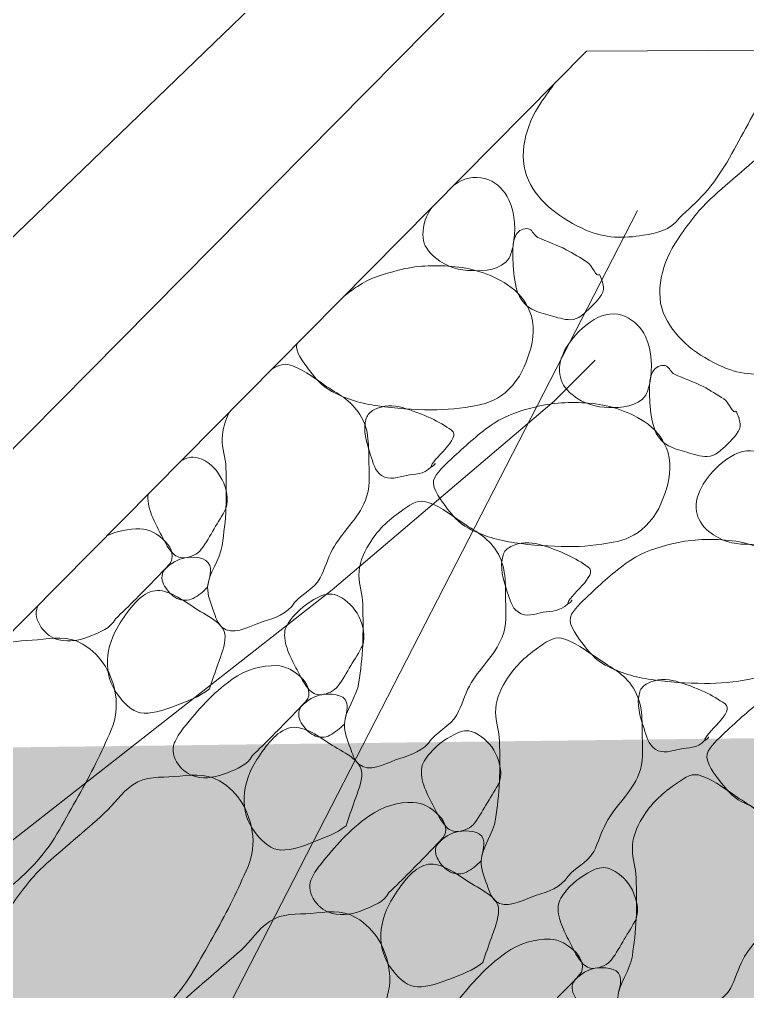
# Model space of a CAD drawing. Header units: feet. Extents: x 47819 to 50150, y 49272 to 50730.
# Drawn here: x 49366.87 to 49372.9, y 50341.3 to 50349.35 of the extents above; entities that cross this region are included whole.
import ezdxf

# ---------------------------------------------------------------- set-up
doc = ezdxf.new("R2010")
doc.units = ezdxf.units.FT
doc.header["$MEASUREMENT"] = 0
doc.linetypes.add('DGN Style 3', pattern=[19.099317, 13.64237, -5.456948])
for name, color, linetype, lineweight in [('Level 22', 1, 'Continuous', 0), ('Level 30', 1, 'Continuous', 0), ('Level 45', 1, 'Continuous', 0)]:
    doc.layers.add(name, color=color, linetype=linetype, lineweight=lineweight)
doc.layers.add('SILT FENCE', color=200, linetype='Continuous')

msp = doc.modelspace()

# ---------------------------------------------------------------- linework, layer by layer
at = {"layer": 'Level 22', "color": 35, "linetype": 'DGN Style 3', "lineweight": 0, "flags": 128}
msp.add_lwpolyline([(49391.7164, 50349.7943), (49388.2005, 50360.3621), (49387.0031, 50362.8815), (49385.6026, 50363.8527), (49383.999, 50363.2756), (49382.1923, 50361.1503), (49375.9585, 50351.679), (49374.5505, 50349.7159), (49372.9981, 50347.8858), (49371.3013, 50346.1888), (49369.4601, 50344.6248), (49353.8787, 50332.4303)], dxfattribs=at)
at = {"layer": 'Level 30', "color": 5, "linetype": 'Continuous', "lineweight": 0}
for p, q in [((49369.5001, 50350.1376), (49364.6476, 50345.4668)), ((49337.5566, 50280.8125), (49371.9934, 50347.7679))]:
    msp.add_line(p, q, dxfattribs=at)
at = {"layer": 'Level 30', "color": 1, "linetype": 'Continuous', "lineweight": 0}
for points, knots in [([(49373.1937, 50349.0967), (49373.1866, 50349.0631), (49373.1756, 50349.0305), (49373.1627, 50348.9984), (49373.0858, 50348.8079), (49372.9893, 50348.6301), (49372.8904, 50348.4504), (49372.787, 50348.2622), (49372.6916, 50348.0699), (49372.5475, 50347.9094), (49372.4822, 50347.8368), (49372.4102, 50347.7735), (49372.3389, 50347.7079)], [0, 0, 0, 0, 0.062688, 0.062688, 0.062688, 0.434531, 0.434531, 0.434531, 0.823745, 0.823745, 0.823745, 1, 1, 1, 1]), ([(49372.3389, 50347.7079), (49372.2643, 50347.6003), (49372.1469, 50347.5822), (49372.0384, 50347.5629), (49371.8837, 50347.5356), (49371.7189, 50347.5364), (49371.5646, 50347.6054), (49371.3597, 50347.697), (49371.177, 50347.8277), (49371.0873, 50348.019), (49370.9953, 50348.2153), (49371.0666, 50348.4812), (49371.1898, 50348.659), (49371.2298, 50348.7166), (49371.2697, 50348.7742), (49371.3127, 50348.8297)], [0, 0, 0, 0, 0.14511, 0.14511, 0.14511, 0.351979, 0.351979, 0.351979, 0.626671, 0.626671, 0.626671, 0.908534, 0.908534, 0.908534, 1, 1, 1, 1]), ([(49373.4724, 50346.5744), (49373.3978, 50346.4669), (49373.2804, 50346.4487), (49373.1719, 50346.4295), (49373.0172, 50346.4021), (49372.8524, 50346.4029), (49372.6981, 50346.4719), (49372.4932, 50346.5635), (49372.3149, 50346.6966), (49372.2208, 50346.8855), (49372.1242, 50347.0794), (49372.1994, 50347.3457), (49372.3233, 50347.5255), (49372.406, 50347.6454), (49372.4887, 50347.7632), (49372.5956, 50347.8613), (49372.7628, 50348.0148), (49372.9382, 50348.1563), (49373.1047, 50348.3068), (49373.1872, 50348.3814), (49373.2393, 50348.4731), (49373.3416, 50348.5437), (49373.4483, 50348.6174), (49373.5696, 50348.6021), (49373.6845, 50348.6109), (49373.8083, 50348.6203), (49373.9356, 50348.6483), (49374.0593, 50348.5755), (49374.224, 50348.4787), (49374.3054, 50348.3177), (49374.3315, 50348.1548), (49374.3467, 50348.0599), (49374.3357, 50347.9544), (49374.2962, 50347.8649), (49374.2133, 50347.6773), (49374.1265, 50347.4954), (49374.0239, 50347.3169), (49373.9166, 50347.13), (49373.8251, 50346.9364), (49373.681, 50346.7759), (49373.6157, 50346.7033), (49373.5437, 50346.64), (49373.4724, 50346.5744)], [0, 0, 0, 0, 0.050597, 0.050597, 0.050597, 0.122728, 0.122728, 0.122728, 0.218507, 0.218507, 0.218507, 0.316787, 0.316787, 0.316787, 0.38235, 0.38235, 0.38235, 0.484937, 0.484937, 0.484937, 0.535738, 0.535738, 0.535738, 0.588733, 0.588733, 0.588733, 0.645816, 0.645816, 0.645816, 0.721809, 0.721809, 0.721809, 0.766098, 0.766098, 0.766098, 0.85889, 0.85889, 0.85889, 0.956017, 0.956017, 0.956017, 1, 1, 1, 1]), ([(49370.4677, 50347.9762), (49370.4784, 50347.9837), (49370.4894, 50347.9908), (49370.5004, 50347.9978), (49370.5732, 50348.0445), (49370.6776, 50348.0568), (49370.7585, 50348.0226), (49370.8318, 50347.9916), (49370.8898, 50347.9333), (49370.9247, 50347.8564), (49370.9816, 50347.7309), (49370.9845, 50347.598), (49370.96, 50347.4746), (49370.9532, 50347.44), (49370.9428, 50347.4059), (49370.9282, 50347.372)], [0, 0, 0, 0, 0.038282, 0.038282, 0.038282, 0.291405, 0.291405, 0.291405, 0.520826, 0.520826, 0.520826, 0.895194, 0.895194, 0.895194, 1, 1, 1, 1]), ([(49370.9282, 50347.372), (49370.8587, 50347.2735), (49370.7228, 50347.2663), (49370.6206, 50347.2695), (49370.5192, 50347.2727), (49370.4177, 50347.2929), (49370.3166, 50347.3756), (49370.2553, 50347.4257), (49370.2192, 50347.4802), (49370.214, 50347.5417), (49370.2078, 50347.6153), (49370.2286, 50347.702), (49370.2706, 50347.768), (49370.2764, 50347.7771), (49370.2821, 50347.786), (49370.2881, 50347.7948)], [0, 0, 0, 0, 0.292952, 0.292952, 0.292952, 0.583912, 0.583912, 0.583912, 0.760333, 0.760333, 0.760333, 0.971071, 0.971071, 0.971071, 1, 1, 1, 1]), ([(49371.6777, 50347.2377), (49371.6916, 50347.2044), (49371.7061, 50347.1689), (49371.7096, 50347.1351), (49371.7158, 50347.0737), (49371.6593, 50347.0218), (49371.607, 50346.969), (49371.5534, 50346.9149), (49371.5018, 50346.8631), (49371.4373, 50346.8629), (49371.3815, 50346.8628), (49371.3236, 50346.882), (49371.2676, 50346.8983), (49371.2156, 50346.9134), (49371.1651, 50346.9247), (49371.1156, 50346.9513), (49371.0568, 50346.9829), (49371.0144, 50347.0371), (49370.9954, 50347.0998), (49370.9712, 50347.1795), (49370.9647, 50347.2594), (49370.96, 50347.3402), (49370.9575, 50347.3849), (49370.9574, 50347.4298), (49370.96, 50347.4746), (49370.9622, 50347.5118), (49370.9703, 50347.5464), (49370.9954, 50347.5806), (49371.0195, 50347.6134), (49371.0704, 50347.6262), (49371.0979, 50347.6124), (49371.1223, 50347.6003), (49371.1373, 50347.5588), (49371.1651, 50347.5453), (49371.2407, 50347.5084), (49371.3259, 50347.4828), (49371.402, 50347.4427), (49371.4613, 50347.4115), (49371.5187, 50347.3752), (49371.5752, 50347.3402), (49371.6159, 50347.315), (49371.6503, 50347.2064), (49371.6777, 50347.2377)], [0, 0, 0, 0, 0.046192, 0.046192, 0.046192, 0.130206, 0.130206, 0.130206, 0.216316, 0.216316, 0.216316, 0.290904, 0.290904, 0.290904, 0.360184, 0.360184, 0.360184, 0.442388, 0.442388, 0.442388, 0.546946, 0.546946, 0.546946, 0.604754, 0.604754, 0.604754, 0.652861, 0.652861, 0.652861, 0.699053, 0.699053, 0.699053, 0.739929, 0.739929, 0.739929, 0.850992, 0.850992, 0.850992, 0.93761, 0.93761, 0.93761, 1, 1, 1, 1]), ([(49369.5574, 50347.0568), (49369.5937, 50347.0856), (49369.6306, 50347.1124), (49369.6696, 50347.1387), (49369.7719, 50347.2077), (49369.8899, 50347.2414), (49370.009, 50347.273), (49370.1535, 50347.3114), (49370.3049, 50347.3166), (49370.4509, 50347.3048), (49370.6116, 50347.2919), (49370.7631, 50347.2494), (49370.9141, 50347.1528), (49371.0027, 50347.0962), (49371.0602, 50347.0241), (49371.0979, 50346.9336), (49371.1426, 50346.8263), (49371.1322, 50346.7021), (49371.0979, 50346.5942), (49371.0623, 50346.482), (49371.0211, 50346.38), (49370.9247, 50346.2866)], [0, 0, 0, 0, 0.057559, 0.057559, 0.057559, 0.208837, 0.208837, 0.208837, 0.392461, 0.392461, 0.392461, 0.594478, 0.594478, 0.594478, 0.713041, 0.713041, 0.713041, 0.8537, 0.8537, 0.8537, 1, 1, 1, 1]), ([(49372.0617, 50346.2385), (49371.9922, 50346.14), (49371.8563, 50346.1328), (49371.7541, 50346.136), (49371.6526, 50346.1392), (49371.5511, 50346.1594), (49371.4501, 50346.2421), (49371.3888, 50346.2922), (49371.358, 50346.3477), (49371.3475, 50346.4082), (49371.335, 50346.4806), (49371.359, 50346.5624), (49371.4041, 50346.6345), (49371.467, 50346.735), (49371.538, 50346.8041), (49371.6339, 50346.8643), (49371.7104, 50346.9124), (49371.8139, 50346.9279), (49371.892, 50346.8891), (49371.9628, 50346.8538), (49372.0233, 50346.7998), (49372.0582, 50346.7229), (49372.1151, 50346.5974), (49372.1179, 50346.4645), (49372.0935, 50346.3411), (49372.0867, 50346.3065), (49372.0762, 50346.2724), (49372.0617, 50346.2385)], [0, 0, 0, 0, 0.135954, 0.135954, 0.135954, 0.270983, 0.270983, 0.270983, 0.352857, 0.352857, 0.352857, 0.450656, 0.450656, 0.450656, 0.586933, 0.586933, 0.586933, 0.695652, 0.695652, 0.695652, 0.79419, 0.79419, 0.79419, 0.954985, 0.954985, 0.954985, 1, 1, 1, 1]), ([(49370.9247, 50346.2866), (49370.848, 50346.2061), (49370.7556, 50346.1713), (49370.656, 50346.1523), (49370.5311, 50346.1284), (49370.4063, 50346.1161), (49370.2812, 50346.1169), (49370.134, 50346.1179), (49369.9865, 50346.1281), (49369.8393, 50346.1487), (49369.7062, 50346.1673), (49369.5808, 50346.2019), (49369.4574, 50346.2689), (49369.3742, 50346.3142), (49369.3203, 50346.3773), (49369.263, 50346.4563), (49369.2146, 50346.523), (49369.1543, 50346.5894), (49369.1683, 50346.6638)], [0, 0, 0, 0, 0.148842, 0.148842, 0.148842, 0.335345, 0.335345, 0.335345, 0.554872, 0.554872, 0.554872, 0.753207, 0.753207, 0.753207, 0.887002, 0.887002, 0.887002, 1, 1, 1, 1]), ([(49368.9583, 50346.4518), (49368.9984, 50346.4769), (49369.0504, 50346.5012), (49369.0933, 50346.4917), (49369.1993, 50346.4682), (49369.2975, 50346.3907), (49369.3973, 50346.322), (49369.5067, 50346.2466), (49369.6137, 50346.2), (49369.6908, 50346.078), (49369.7742, 50345.946), (49369.7613, 50345.8081), (49369.765, 50345.6714), (49369.7678, 50345.5705), (49369.776, 50345.4667), (49369.7367, 50345.3674), (49369.6739, 50345.2082), (49369.5397, 50345.1025), (49369.4645, 50344.9608), (49369.4248, 50344.886), (49369.401, 50344.7987), (49369.362, 50344.7239), (49369.3113, 50344.6268), (49369.18, 50344.5797), (49369.1251, 50344.487)], [0, 0, 0, 0, 0.052669, 0.052669, 0.052669, 0.183005, 0.183005, 0.183005, 0.325842, 0.325842, 0.325842, 0.480544, 0.480544, 0.480544, 0.594844, 0.594844, 0.594844, 0.777995, 0.777995, 0.777995, 0.874609, 0.874609, 0.874609, 1, 1, 1, 1]), ([(49372.8112, 50346.1042), (49372.8251, 50346.0709), (49372.8396, 50346.0354), (49372.8431, 50346.0017), (49372.8493, 50345.9402), (49372.7928, 50345.8883), (49372.7405, 50345.8355), (49372.6869, 50345.7814), (49372.6353, 50345.7296), (49372.5708, 50345.7294), (49372.515, 50345.7293), (49372.4571, 50345.7485), (49372.4011, 50345.7648), (49372.3491, 50345.7799), (49372.2986, 50345.7912), (49372.2491, 50345.8178), (49372.1903, 50345.8494), (49372.1479, 50345.9036), (49372.1289, 50345.9663), (49372.1047, 50346.046), (49372.0982, 50346.1259), (49372.0935, 50346.2067), (49372.0909, 50346.2514), (49372.0909, 50346.2963), (49372.0935, 50346.3411), (49372.0957, 50346.3783), (49372.1038, 50346.413), (49372.1289, 50346.4471), (49372.153, 50346.4799), (49372.2039, 50346.4927), (49372.2314, 50346.4789), (49372.2558, 50346.4668), (49372.2708, 50346.4253), (49372.2986, 50346.4118), (49372.3742, 50346.3749), (49372.4594, 50346.3493), (49372.5355, 50346.3092), (49372.5948, 50346.278), (49372.6522, 50346.2417), (49372.7087, 50346.2067), (49372.7494, 50346.1815), (49372.7838, 50346.0729), (49372.8112, 50346.1042)], [0, 0, 0, 0, 0.046192, 0.046192, 0.046192, 0.130206, 0.130206, 0.130206, 0.216316, 0.216316, 0.216316, 0.290904, 0.290904, 0.290904, 0.360184, 0.360184, 0.360184, 0.442388, 0.442388, 0.442388, 0.546946, 0.546946, 0.546946, 0.604754, 0.604754, 0.604754, 0.652861, 0.652861, 0.652861, 0.699053, 0.699053, 0.699053, 0.739929, 0.739929, 0.739929, 0.850992, 0.850992, 0.850992, 0.93761, 0.93761, 0.93761, 1, 1, 1, 1]), ([(49370.2812, 50345.6431), (49370.2184, 50345.5758), (49370.1468, 50345.5859), (49370.0762, 50345.5724), (49370.0093, 50345.5597), (49369.9347, 50345.5279), (49369.8711, 50345.5724), (49369.8112, 50345.6143), (49369.8005, 50345.6799), (49369.7792, 50345.7421), (49369.7453, 50345.8409), (49369.7137, 50345.9486), (49369.7438, 50346.0462), (49369.7532, 50346.0765), (49369.7766, 50346.1012), (49369.8074, 50346.1169), (49369.8846, 50346.1561), (49369.9693, 50346.156), (49370.0443, 50346.1346), (49370.1242, 50346.1118), (49370.2025, 50346.0826), (49370.2812, 50346.0462), (49370.3424, 50346.0179), (49370.3995, 50345.9824), (49370.4509, 50345.9472), (49370.5421, 50345.8849), (49370.2753, 50345.6965), (49370.2812, 50345.6431), (49370.282, 50345.6362), (49370.326, 50345.6773), (49370.313, 50345.675)], [0, 0, 0, 0, 0.103475, 0.103475, 0.103475, 0.201297, 0.201297, 0.201297, 0.293367, 0.293367, 0.293367, 0.439391, 0.439391, 0.439391, 0.484772, 0.484772, 0.484772, 0.598088, 0.598088, 0.598088, 0.7187, 0.7187, 0.7187, 0.812423, 0.812423, 0.812423, 0.978533, 0.978533, 0.978533, 1, 1, 1, 1]), ([(49372.0582, 50345.1531), (49371.9814, 50345.0726), (49371.8891, 50345.0378), (49371.7895, 50345.0188), (49371.6646, 50344.995), (49371.5398, 50344.9826), (49371.4147, 50344.9834), (49371.2675, 50344.9844), (49371.12, 50344.9946), (49370.9728, 50345.0152), (49370.8397, 50345.0339), (49370.715, 50345.0701), (49370.5909, 50345.1354), (49370.5072, 50345.1795), (49370.4549, 50345.2458), (49370.3965, 50345.3228), (49370.3427, 50345.3937), (49370.2723, 50345.4904), (49370.3116, 50345.5562), (49370.3489, 50345.6185), (49370.4114, 50345.675), (49370.4707, 50345.7294), (49370.5797, 50345.8294), (49370.6789, 50345.9229), (49370.8031, 50346.0052), (49370.908, 50346.0747), (49371.023, 50346.1097), (49371.1425, 50346.1395), (49371.2875, 50346.1758), (49371.4384, 50346.1831), (49371.5844, 50346.1714), (49371.7451, 50346.1584), (49371.8966, 50346.1159), (49372.0476, 50346.0193), (49372.1362, 50345.9627), (49372.1937, 50345.8906), (49372.2314, 50345.8001), (49372.2761, 50345.6928), (49372.2657, 50345.5686), (49372.2314, 50345.4607), (49372.1958, 50345.3485), (49372.1546, 50345.2465), (49372.0582, 50345.1531)], [0, 0, 0, 0, 0.060327, 0.060327, 0.060327, 0.135919, 0.135919, 0.135919, 0.224896, 0.224896, 0.224896, 0.305284, 0.305284, 0.305284, 0.359513, 0.359513, 0.359513, 0.409373, 0.409373, 0.409373, 0.456607, 0.456607, 0.456607, 0.543329, 0.543329, 0.543329, 0.616633, 0.616633, 0.616633, 0.70561, 0.70561, 0.70561, 0.803499, 0.803499, 0.803499, 0.860951, 0.860951, 0.860951, 0.929109, 0.929109, 0.929109, 1, 1, 1, 1]), ([(49369.1251, 50344.487), (49369.0477, 50344.4024), (49368.9486, 50344.3842), (49368.8529, 50344.3491), (49368.7568, 50344.3139), (49368.6334, 50344.2441), (49368.5488, 50344.3138), (49368.5069, 50344.3483), (49368.4962, 50344.3991), (49368.4781, 50344.4481), (49368.4537, 50344.514), (49368.4258, 50344.5812), (49368.4286, 50344.6461), (49368.4337, 50344.7628), (49368.532, 50344.8721), (49368.5488, 50344.9926), (49368.5629, 50345.0943), (49368.5767, 50345.1972), (49368.5806, 50345.3002), (49368.5849, 50345.4132), (49368.5837, 50345.5266), (49368.5806, 50345.6396), (49368.5785, 50345.7192), (49368.5469, 50345.7977), (49368.5488, 50345.8765), (49368.5507, 50345.9542), (49368.5755, 50346.0339), (49368.6135, 50346.1034)], [0, 0, 0, 0, 0.124176, 0.124176, 0.124176, 0.248734, 0.248734, 0.248734, 0.310512, 0.310512, 0.310512, 0.393557, 0.393557, 0.393557, 0.54279, 0.54279, 0.54279, 0.668621, 0.668621, 0.668621, 0.806732, 0.806732, 0.806732, 0.903988, 0.903988, 0.903988, 1, 1, 1, 1]), ([(49373.1952, 50345.105), (49373.1257, 50345.0065), (49372.9898, 50344.9993), (49372.8876, 50345.0025), (49372.7861, 50345.0057), (49372.6846, 50345.0259), (49372.5836, 50345.1086), (49372.5223, 50345.1587), (49372.4915, 50345.2142), (49372.481, 50345.2747), (49372.4685, 50345.3471), (49372.4925, 50345.4289), (49372.5376, 50345.501), (49372.6005, 50345.6015), (49372.6715, 50345.6706), (49372.7674, 50345.7308), (49372.8439, 50345.7789), (49372.9474, 50345.7945), (49373.0255, 50345.7556), (49373.0963, 50345.7203), (49373.1568, 50345.6663), (49373.1917, 50345.5894), (49373.2486, 50345.4639), (49373.2514, 50345.331), (49373.227, 50345.2076), (49373.2202, 50345.173), (49373.2097, 50345.1389), (49373.1952, 50345.105)], [0, 0, 0, 0, 0.135954, 0.135954, 0.135954, 0.270983, 0.270983, 0.270983, 0.352857, 0.352857, 0.352857, 0.450656, 0.450656, 0.450656, 0.586933, 0.586933, 0.586933, 0.695652, 0.695652, 0.695652, 0.79419, 0.79419, 0.79419, 0.954985, 0.954985, 0.954985, 1, 1, 1, 1]), ([(49368.2096, 50345.6955), (49368.2201, 50345.7007), (49368.2306, 50345.7055), (49368.2412, 50345.7103), (49368.283, 50345.7293), (49368.335, 50345.7272), (49368.3791, 50345.7068), (49368.4558, 50345.6713), (49368.5103, 50345.615), (49368.5488, 50345.5371), (49368.5871, 50345.4594), (49368.6036, 50345.3759), (49368.5806, 50345.3002)], [0, 0, 0, 0, 0.053492, 0.053492, 0.053492, 0.265106, 0.265106, 0.265106, 0.633314, 0.633314, 0.633314, 1, 1, 1, 1]), ([(49368.5806, 50345.3002), (49368.5498, 50345.238), (49368.5155, 50345.1868), (49368.4816, 50345.1305), (49368.4471, 50345.0731), (49368.4184, 50345.0169), (49368.3756, 50344.9608), (49368.3431, 50344.9182), (49368.2873, 50344.8963), (49368.2412, 50344.8901), (49368.2093, 50344.8858), (49368.1697, 50344.8968), (49368.1422, 50344.9254), (49368.0899, 50344.98), (49368.0676, 50345.0356), (49368.0361, 50345.0951), (49368.0121, 50345.1408), (49367.9888, 50345.1838), (49367.969, 50345.233), (49367.9466, 50345.2887), (49367.9299, 50345.3455), (49367.9336, 50345.4027), (49367.934, 50345.4081), (49367.9347, 50345.4136), (49367.9358, 50345.4189)], [0, 0, 0, 0, 0.16417, 0.16417, 0.16417, 0.331396, 0.331396, 0.331396, 0.458259, 0.458259, 0.458259, 0.546097, 0.546097, 0.546097, 0.713323, 0.713323, 0.713323, 0.841487, 0.841487, 0.841487, 0.986338, 0.986338, 0.986338, 1, 1, 1, 1]), ([(49370.2586, 50343.3535), (49370.1811, 50343.2689), (49370.0821, 50343.2507), (49369.9863, 50343.2157), (49369.8903, 50343.1805), (49369.7669, 50343.1106), (49369.6823, 50343.1803), (49369.6404, 50343.2148), (49369.6297, 50343.2657), (49369.6116, 50343.3146), (49369.5872, 50343.3805), (49369.5593, 50343.4477), (49369.5621, 50343.5126), (49369.5672, 50343.6293), (49369.6655, 50343.7386), (49369.6823, 50343.8591), (49369.6964, 50343.9608), (49369.7102, 50344.0637), (49369.7141, 50344.1667), (49369.7184, 50344.2798), (49369.717, 50344.3931), (49369.7141, 50344.5061), (49369.7121, 50344.5857), (49369.6839, 50344.6642), (49369.6823, 50344.743), (49369.6804, 50344.8337), (49369.7152, 50344.9197), (49369.7671, 50345.0046), (49369.8389, 50345.1219), (49369.9186, 50345.195), (49370.0323, 50345.2769), (49370.0953, 50345.3223), (49370.1643, 50345.3731), (49370.2268, 50345.3582), (49370.3299, 50345.3335), (49370.4304, 50345.2577), (49370.5308, 50345.1885), (49370.6409, 50345.1126), (49370.7472, 50345.0665), (49370.8243, 50344.9445), (49370.9077, 50344.8125), (49370.8948, 50344.6746), (49370.8985, 50344.5379), (49370.9013, 50344.437), (49370.9094, 50344.3332), (49370.8702, 50344.2339), (49370.8074, 50344.0747), (49370.6732, 50343.969), (49370.598, 50343.8273), (49370.5583, 50343.7525), (49370.5345, 50343.6652), (49370.4955, 50343.5904), (49370.4448, 50343.4933), (49370.3135, 50343.4462), (49370.2586, 50343.3535)], [0, 0, 0, 0, 0.054316, 0.054316, 0.054316, 0.108799, 0.108799, 0.108799, 0.135821, 0.135821, 0.135821, 0.172146, 0.172146, 0.172146, 0.237422, 0.237422, 0.237422, 0.292461, 0.292461, 0.292461, 0.352873, 0.352873, 0.352873, 0.395413, 0.395413, 0.395413, 0.444368, 0.444368, 0.444368, 0.51201, 0.51201, 0.51201, 0.549525, 0.549525, 0.549525, 0.611502, 0.611502, 0.611502, 0.679424, 0.679424, 0.679424, 0.752988, 0.752988, 0.752988, 0.80734, 0.80734, 0.80734, 0.894432, 0.894432, 0.894432, 0.940374, 0.940374, 0.940374, 1, 1, 1, 1]), ([(49367.5932, 50345.073), (49367.6776, 50345.1131), (49367.7762, 50345.1299), (49367.8664, 50345.1305), (49367.9447, 50345.131), (49368.0155, 50345.0883), (49368.0821, 50345.0209), (49368.1325, 50344.9699), (49368.1541, 50344.8857), (49368.1139, 50344.8406), (49368.0788, 50344.8012), (49368.0421, 50344.7626), (49368.0043, 50344.7239), (49367.8912, 50344.6078), (49367.7781, 50344.493), (49367.6649, 50344.3845)], [0, 0, 0, 0, 0.207684, 0.207684, 0.207684, 0.387646, 0.387646, 0.387646, 0.523851, 0.523851, 0.523851, 0.642932, 0.642932, 0.642932, 1, 1, 1, 1]), ([(49373.1917, 50344.0196), (49373.1149, 50343.9391), (49373.0226, 50343.9043), (49372.923, 50343.8853), (49372.7981, 50343.8615), (49372.6733, 50343.8491), (49372.5482, 50343.8499), (49372.401, 50343.8509), (49372.2535, 50343.8611), (49372.1063, 50343.8817), (49371.9732, 50343.9004), (49371.8485, 50343.9366), (49371.7244, 50344.002), (49371.6407, 50344.046), (49371.5884, 50344.1123), (49371.53, 50344.1893), (49371.4762, 50344.2602), (49371.4058, 50344.3569), (49371.4451, 50344.4227), (49371.4824, 50344.485), (49371.5449, 50344.5415), (49371.6042, 50344.5959), (49371.7132, 50344.6959), (49371.8124, 50344.7894), (49371.9365, 50344.8717), (49372.0415, 50344.9412), (49372.1565, 50344.9762), (49372.276, 50345.006), (49372.421, 50345.0423), (49372.5718, 50345.0496), (49372.7179, 50345.0379), (49372.8786, 50345.0249), (49373.0301, 50344.9824), (49373.1811, 50344.8858), (49373.2697, 50344.8292), (49373.3272, 50344.7571), (49373.3649, 50344.6666), (49373.4096, 50344.5593), (49373.3992, 50344.4351), (49373.3649, 50344.3272), (49373.3293, 50344.215), (49373.2881, 50344.113), (49373.1917, 50344.0196)], [0, 0, 0, 0, 0.060327, 0.060327, 0.060327, 0.135919, 0.135919, 0.135919, 0.224896, 0.224896, 0.224896, 0.305284, 0.305284, 0.305284, 0.359513, 0.359513, 0.359513, 0.409373, 0.409373, 0.409373, 0.456607, 0.456607, 0.456607, 0.543329, 0.543329, 0.543329, 0.616633, 0.616633, 0.616633, 0.70561, 0.70561, 0.70561, 0.803499, 0.803499, 0.803499, 0.860951, 0.860951, 0.860951, 0.929109, 0.929109, 0.929109, 1, 1, 1, 1]), ([(49371.4147, 50344.5097), (49371.3519, 50344.4423), (49371.2803, 50344.4524), (49371.2096, 50344.4389), (49371.1428, 50344.4262), (49371.0682, 50344.3944), (49371.0046, 50344.4389), (49370.9447, 50344.4809), (49370.934, 50344.5464), (49370.9127, 50344.6087), (49370.8788, 50344.7074), (49370.8472, 50344.8151), (49370.8773, 50344.9127), (49370.8867, 50344.9431), (49370.9101, 50344.9677), (49370.9409, 50344.9834), (49371.018, 50345.0226), (49371.1028, 50345.0225), (49371.1778, 50345.0011), (49371.2577, 50344.9783), (49371.336, 50344.9491), (49371.4147, 50344.9127), (49371.4759, 50344.8844), (49371.5329, 50344.8489), (49371.5844, 50344.8137), (49371.6756, 50344.7514), (49371.4088, 50344.5631), (49371.4147, 50344.5097), (49371.4155, 50344.5028), (49371.4595, 50344.5438), (49371.4465, 50344.5415)], [0, 0, 0, 0, 0.103475, 0.103475, 0.103475, 0.201297, 0.201297, 0.201297, 0.293367, 0.293367, 0.293367, 0.439391, 0.439391, 0.439391, 0.484772, 0.484772, 0.484772, 0.598088, 0.598088, 0.598088, 0.7187, 0.7187, 0.7187, 0.812423, 0.812423, 0.812423, 0.978533, 0.978533, 0.978533, 1, 1, 1, 1]), ([(49368.4286, 50344.6461), (49368.3906, 50344.608), (49368.3526, 50344.5783), (49368.3084, 50344.5542), (49368.2691, 50344.5328), (49368.2159, 50344.5328), (49368.174, 50344.5542), (49368.1289, 50344.5773), (49368.097, 50344.6142), (49368.0715, 50344.6567), (49368.0479, 50344.6961), (49368.0372, 50344.7523), (49368.0715, 50344.7911), (49368.1216, 50344.8479), (49368.1819, 50344.8788), (49368.2412, 50344.8901), (49368.306, 50344.9024), (49368.4249, 50344.8974), (49368.4463, 50344.8264), (49368.4643, 50344.7665), (49368.432, 50344.7064), (49368.4286, 50344.6461)], [0, 0, 0, 0, 0.13075, 0.13075, 0.13075, 0.246831, 0.246831, 0.246831, 0.372114, 0.372114, 0.372114, 0.488195, 0.488195, 0.488195, 0.657947, 0.657947, 0.657947, 0.84346, 0.84346, 0.84346, 1, 1, 1, 1]), ([(49368.4427, 50343.8047), (49368.3587, 50343.7364), (49368.2692, 50343.7081), (49368.174, 50343.6703), (49368.0852, 50343.6351), (49367.9909, 50343.6005), (49367.9018, 50343.6031), (49367.8239, 50343.6055), (49367.7575, 50343.66), (49367.6967, 50343.7375), (49367.6174, 50343.8386), (49367.5922, 50343.9405), (49367.5977, 50344.0416), (49367.6035, 50344.1454), (49367.6363, 50344.2491), (49367.7038, 50344.3527), (49367.7809, 50344.4709), (49367.865, 50344.5857), (49367.9725, 50344.6143), (49368.0759, 50344.6418), (49368.2006, 50344.5567), (49368.3084, 50344.4835), (49368.4161, 50344.4103), (49368.5717, 50344.3534), (49368.5735, 50344.2395), (49368.5748, 50344.1644), (49368.5391, 50344.0846), (49368.5134, 50344.0097), (49368.49, 50343.9413), (49368.4654, 50343.8733), (49368.4427, 50343.8047)], [0, 0, 0, 0, 0.099321, 0.099321, 0.099321, 0.192025, 0.192025, 0.192025, 0.273076, 0.273076, 0.273076, 0.378794, 0.378794, 0.378794, 0.48747, 0.48747, 0.48747, 0.61146, 0.61146, 0.61146, 0.73063, 0.73063, 0.73063, 0.849753, 0.849753, 0.849753, 0.928287, 0.928287, 0.928287, 1, 1, 1, 1]), ([(49369.7141, 50344.1667), (49369.6832, 50344.1045), (49369.649, 50344.0533), (49369.6151, 50343.997), (49369.5806, 50343.9396), (49369.5519, 50343.8834), (49369.5091, 50343.8273), (49369.4766, 50343.7848), (49369.4208, 50343.7628), (49369.3747, 50343.7566), (49369.3428, 50343.7523), (49369.3032, 50343.7633), (49369.2757, 50343.7919), (49369.2234, 50343.8465), (49369.2011, 50343.9021), (49369.1696, 50343.9616), (49369.1455, 50344.0073), (49369.1234, 50344.0521), (49369.1025, 50344.0995), (49369.0788, 50344.1531), (49369.0632, 50344.2138), (49369.0671, 50344.2692), (49369.0706, 50344.3178), (49369.1008, 50344.3608), (49369.1378, 50344.4036), (49369.2093, 50344.4863), (49369.2856, 50344.5373), (49369.3747, 50344.5768), (49369.4166, 50344.5954), (49369.47, 50344.5959), (49369.5126, 50344.5733), (49369.5867, 50344.5339), (49369.6438, 50344.4815), (49369.6823, 50344.4036), (49369.7206, 50344.326), (49369.737, 50344.2424), (49369.7141, 50344.1667)], [0, 0, 0, 0, 0.087607, 0.087607, 0.087607, 0.176844, 0.176844, 0.176844, 0.244543, 0.244543, 0.244543, 0.291416, 0.291416, 0.291416, 0.380653, 0.380653, 0.380653, 0.449046, 0.449046, 0.449046, 0.526343, 0.526343, 0.526343, 0.594042, 0.594042, 0.594042, 0.724902, 0.724902, 0.724902, 0.786407, 0.786407, 0.786407, 0.893425, 0.893425, 0.893425, 1, 1, 1, 1]), ([(49367.6649, 50344.3845), (49367.6246, 50344.3055), (49367.539, 50344.2766), (49367.4599, 50344.2431), (49367.375, 50344.2072), (49367.2798, 50344.1893), (49367.1947, 50344.2113), (49367.1381, 50344.2258), (49367.0892, 50344.2576), (49367.0497, 50344.3138), (49367.0106, 50344.3696), (49366.9956, 50344.4329), (49367.0179, 50344.487), (49367.0191, 50344.4898), (49367.0203, 50344.4927), (49367.0215, 50344.4955)], [0, 0, 0, 0, 0.283379, 0.283379, 0.283379, 0.587199, 0.587199, 0.587199, 0.789186, 0.789186, 0.789186, 0.989565, 0.989565, 0.989565, 1, 1, 1, 1]), ([(49366.6705, 50344.1409), (49366.672, 50344.142), (49366.6734, 50344.143), (49366.675, 50344.1441), (49366.7739, 50344.2101), (49366.9032, 50344.2001), (49367.0179, 50344.2113), (49367.1415, 50344.2232), (49367.2689, 50344.2486), (49367.3927, 50344.1759), (49367.5574, 50344.0791), (49367.6388, 50343.918), (49367.6649, 50343.7552), (49367.6801, 50343.6603), (49367.6691, 50343.5548), (49367.6296, 50343.4653), (49367.5467, 50343.2776), (49367.4599, 50343.0958), (49367.3573, 50342.9173), (49367.25, 50342.7303), (49367.1585, 50342.5368), (49367.0144, 50342.3763), (49366.9491, 50342.3037), (49366.8771, 50342.2404), (49366.8058, 50342.1748)], [0, 0, 0, 0, 0.001794, 0.001794, 0.001794, 0.115737, 0.115737, 0.115737, 0.238472, 0.238472, 0.238472, 0.401863, 0.401863, 0.401863, 0.49709, 0.49709, 0.49709, 0.696601, 0.696601, 0.696601, 0.905432, 0.905432, 0.905432, 1, 1, 1, 1]), ([(49371.3921, 50342.22), (49371.3146, 50342.1354), (49371.2156, 50342.1173), (49371.1198, 50342.0822), (49371.0238, 50342.047), (49370.9003, 50341.9771), (49370.8158, 50342.0468), (49370.7738, 50342.0814), (49370.7632, 50342.1322), (49370.7451, 50342.1812), (49370.7207, 50342.247), (49370.6927, 50342.3142), (49370.6956, 50342.3791), (49370.7007, 50342.4958), (49370.799, 50342.6051), (49370.8158, 50342.7256), (49370.8299, 50342.8273), (49370.8437, 50342.9302), (49370.8476, 50343.0332), (49370.8519, 50343.1463), (49370.8504, 50343.2596), (49370.8476, 50343.3726), (49370.8456, 50343.4522), (49370.8174, 50343.5307), (49370.8158, 50343.6095), (49370.8139, 50343.7002), (49370.8487, 50343.7862), (49370.9006, 50343.8711), (49370.9724, 50343.9884), (49371.0521, 50344.0615), (49371.1658, 50344.1434), (49371.2288, 50344.1888), (49371.2978, 50344.2396), (49371.3603, 50344.2247), (49371.4634, 50344.2), (49371.5639, 50344.1242), (49371.6643, 50344.055), (49371.7744, 50343.9791), (49371.8807, 50343.933), (49371.9578, 50343.811), (49372.0412, 50343.679), (49372.0283, 50343.5411), (49372.032, 50343.4044), (49372.0348, 50343.3035), (49372.0429, 50343.1997), (49372.0037, 50343.1004), (49371.9409, 50342.9412), (49371.8067, 50342.8355), (49371.7315, 50342.6938), (49371.6918, 50342.619), (49371.668, 50342.5317), (49371.629, 50342.4569), (49371.5782, 50342.3598), (49371.447, 50342.3127), (49371.3921, 50342.22)], [0, 0, 0, 0, 0.054316, 0.054316, 0.054316, 0.108799, 0.108799, 0.108799, 0.135821, 0.135821, 0.135821, 0.172146, 0.172146, 0.172146, 0.237422, 0.237422, 0.237422, 0.292461, 0.292461, 0.292461, 0.352873, 0.352873, 0.352873, 0.395413, 0.395413, 0.395413, 0.444368, 0.444368, 0.444368, 0.51201, 0.51201, 0.51201, 0.549525, 0.549525, 0.549525, 0.611502, 0.611502, 0.611502, 0.679424, 0.679424, 0.679424, 0.752988, 0.752988, 0.752988, 0.80734, 0.80734, 0.80734, 0.894432, 0.894432, 0.894432, 0.940374, 0.940374, 0.940374, 1, 1, 1, 1]), ([(49368.7984, 50343.251), (49368.758, 50343.172), (49368.6725, 50343.1431), (49368.5933, 50343.1096), (49368.5085, 50343.0737), (49368.4133, 50343.0558), (49368.3282, 50343.0778), (49368.2716, 50343.0924), (49368.224, 50343.1259), (49368.1832, 50343.1803), (49368.1428, 50343.2343), (49368.1301, 50343.3014), (49368.1514, 50343.3535), (49368.1694, 50343.3977), (49368.1964, 50343.4401), (49368.2292, 50343.4808), (49368.3543, 50343.6363), (49368.4628, 50343.7624), (49368.6322, 50343.8839), (49368.7466, 50343.9659), (49368.8795, 50344.0012), (49368.9999, 50343.997), (49369.0757, 50343.9944), (49369.1477, 50343.9559), (49369.2156, 50343.8874), (49369.267, 50343.8356), (49369.2876, 50343.7522), (49369.2474, 50343.7071), (49369.2123, 50343.6677), (49369.1756, 50343.6291), (49369.1378, 50343.5904), (49369.0247, 50343.4743), (49368.9115, 50343.3595), (49368.7984, 50343.251)], [0, 0, 0, 0, 0.081972, 0.081972, 0.081972, 0.169857, 0.169857, 0.169857, 0.228285, 0.228285, 0.228285, 0.286248, 0.286248, 0.286248, 0.335334, 0.335334, 0.335334, 0.522907, 0.522907, 0.522907, 0.649504, 0.649504, 0.649504, 0.729114, 0.729114, 0.729114, 0.789367, 0.789367, 0.789367, 0.842044, 0.842044, 0.842044, 1, 1, 1, 1]), ([(49374.3252, 50342.8861), (49374.2484, 50342.8056), (49374.1561, 50342.7708), (49374.0565, 50342.7518), (49373.9316, 50342.728), (49373.8068, 50342.7156), (49373.6817, 50342.7164), (49373.5345, 50342.7174), (49373.387, 50342.7276), (49373.2397, 50342.7483), (49373.1067, 50342.7669), (49372.982, 50342.8031), (49372.8579, 50342.8685), (49372.7742, 50342.9126), (49372.7219, 50342.9788), (49372.6635, 50343.0558), (49372.6097, 50343.1267), (49372.5393, 50343.2234), (49372.5786, 50343.2892), (49372.6159, 50343.3515), (49372.6784, 50343.408), (49372.7377, 50343.4624), (49372.8467, 50343.5624), (49372.9459, 50343.656), (49373.07, 50343.7382), (49373.175, 50343.8077), (49373.29, 50343.8427), (49373.4095, 50343.8726), (49373.5545, 50343.9088), (49373.7053, 50343.9161), (49373.8514, 50343.9044), (49374.0121, 50343.8914), (49374.1636, 50343.8489), (49374.3145, 50343.7523), (49374.4031, 50343.6957), (49374.4607, 50343.6236), (49374.4984, 50343.5331), (49374.5431, 50343.4258), (49374.5327, 50343.3016), (49374.4984, 50343.1937), (49374.4628, 50343.0815), (49374.4216, 50342.9796), (49374.3252, 50342.8861)], [0, 0, 0, 0, 0.060327, 0.060327, 0.060327, 0.135919, 0.135919, 0.135919, 0.224896, 0.224896, 0.224896, 0.305284, 0.305284, 0.305284, 0.359513, 0.359513, 0.359513, 0.409373, 0.409373, 0.409373, 0.456607, 0.456607, 0.456607, 0.543329, 0.543329, 0.543329, 0.616633, 0.616633, 0.616633, 0.70561, 0.70561, 0.70561, 0.803499, 0.803499, 0.803499, 0.860951, 0.860951, 0.860951, 0.929109, 0.929109, 0.929109, 1, 1, 1, 1]), ([(49372.5482, 50343.3762), (49372.4854, 50343.3088), (49372.4138, 50343.319), (49372.3431, 50343.3055), (49372.2763, 50343.2927), (49372.2017, 50343.2609), (49372.1381, 50343.3055), (49372.0782, 50343.3474), (49372.0675, 50343.4129), (49372.0461, 50343.4752), (49372.0123, 50343.5739), (49371.9807, 50343.6816), (49372.0108, 50343.7792), (49372.0202, 50343.8096), (49372.0436, 50343.8342), (49372.0744, 50343.8499), (49372.1515, 50343.8891), (49372.2363, 50343.889), (49372.3113, 50343.8676), (49372.3912, 50343.8448), (49372.4695, 50343.8156), (49372.5482, 50343.7792), (49372.6093, 50343.7509), (49372.6664, 50343.7154), (49372.7179, 50343.6802), (49372.8091, 50343.6179), (49372.5423, 50343.4296), (49372.5482, 50343.3762), (49372.549, 50343.3693), (49372.593, 50343.4103), (49372.58, 50343.408)], [0, 0, 0, 0, 0.103475, 0.103475, 0.103475, 0.201297, 0.201297, 0.201297, 0.293367, 0.293367, 0.293367, 0.439391, 0.439391, 0.439391, 0.484772, 0.484772, 0.484772, 0.598088, 0.598088, 0.598088, 0.7187, 0.7187, 0.7187, 0.812423, 0.812423, 0.812423, 0.978533, 0.978533, 0.978533, 1, 1, 1, 1]), ([(49369.5621, 50343.5126), (49369.524, 50343.4745), (49369.4861, 50343.4448), (49369.4419, 50343.4207), (49369.4026, 50343.3993), (49369.3494, 50343.3993), (49369.3075, 50343.4207), (49369.2624, 50343.4438), (49369.2305, 50343.4807), (49369.205, 50343.5232), (49369.1813, 50343.5626), (49369.1707, 50343.6188), (49369.205, 50343.6576), (49369.2551, 50343.7144), (49369.3154, 50343.7453), (49369.3747, 50343.7566), (49369.4395, 50343.7689), (49369.5584, 50343.7639), (49369.5798, 50343.6929), (49369.5978, 50343.633), (49369.5655, 50343.5729), (49369.5621, 50343.5126)], [0, 0, 0, 0, 0.13075, 0.13075, 0.13075, 0.246831, 0.246831, 0.246831, 0.372114, 0.372114, 0.372114, 0.488195, 0.488195, 0.488195, 0.657947, 0.657947, 0.657947, 0.84346, 0.84346, 0.84346, 1, 1, 1, 1]), ([(49369.5762, 50342.6712), (49369.4922, 50342.6029), (49369.4027, 50342.5746), (49369.3075, 50342.5368), (49369.2187, 50342.5016), (49369.1244, 50342.467), (49369.0353, 50342.4697), (49368.9573, 50342.472), (49368.891, 50342.5265), (49368.8302, 50342.604), (49368.7509, 50342.7051), (49368.7257, 50342.807), (49368.7312, 50342.9081), (49368.737, 50343.012), (49368.7698, 50343.1156), (49368.8373, 50343.2192), (49368.9144, 50343.3374), (49368.9985, 50343.4522), (49369.106, 50343.4808), (49369.2094, 50343.5083), (49369.3341, 50343.4232), (49369.4419, 50343.35), (49369.5496, 50343.2768), (49369.7052, 50343.22), (49369.707, 50343.106), (49369.7083, 50343.031), (49369.6726, 50342.9512), (49369.6469, 50342.8762), (49369.6235, 50342.8078), (49369.5989, 50342.7398), (49369.5762, 50342.6712)], [0, 0, 0, 0, 0.099321, 0.099321, 0.099321, 0.192025, 0.192025, 0.192025, 0.273076, 0.273076, 0.273076, 0.378794, 0.378794, 0.378794, 0.48747, 0.48747, 0.48747, 0.61146, 0.61146, 0.61146, 0.73063, 0.73063, 0.73063, 0.849753, 0.849753, 0.849753, 0.928287, 0.928287, 0.928287, 1, 1, 1, 1]), ([(49370.8476, 50343.0332), (49370.8167, 50342.971), (49370.7825, 50342.9198), (49370.7486, 50342.8635), (49370.7141, 50342.8062), (49370.6854, 50342.7499), (49370.6425, 50342.6938), (49370.6101, 50342.6513), (49370.5543, 50342.6293), (49370.5082, 50342.6231), (49370.4763, 50342.6188), (49370.4367, 50342.6298), (49370.4092, 50342.6585), (49370.3569, 50342.713), (49370.3346, 50342.7686), (49370.3031, 50342.8282), (49370.279, 50342.8738), (49370.2569, 50342.9186), (49370.236, 50342.966), (49370.2123, 50343.0196), (49370.1966, 50343.0803), (49370.2006, 50343.1357), (49370.2041, 50343.1843), (49370.2343, 50343.2273), (49370.2713, 50343.2701), (49370.3428, 50343.3528), (49370.4191, 50343.4038), (49370.5082, 50343.4433), (49370.5501, 50343.4619), (49370.6035, 50343.4624), (49370.6461, 50343.4398), (49370.7202, 50343.4004), (49370.7773, 50343.3481), (49370.8158, 50343.2701), (49370.8541, 50343.1925), (49370.8705, 50343.1089), (49370.8476, 50343.0332)], [0, 0, 0, 0, 0.087607, 0.087607, 0.087607, 0.176844, 0.176844, 0.176844, 0.244543, 0.244543, 0.244543, 0.291416, 0.291416, 0.291416, 0.380653, 0.380653, 0.380653, 0.449046, 0.449046, 0.449046, 0.526343, 0.526343, 0.526343, 0.594042, 0.594042, 0.594042, 0.724902, 0.724902, 0.724902, 0.786407, 0.786407, 0.786407, 0.893425, 0.893425, 0.893425, 1, 1, 1, 1]), ([(49367.9393, 50341.0413), (49367.8647, 50340.9337), (49367.7473, 50340.9155), (49367.6388, 50340.8963), (49367.4841, 50340.869), (49367.3193, 50340.8698), (49367.165, 50340.9388), (49366.9601, 50341.0304), (49366.7818, 50341.1635), (49366.6877, 50341.3524), (49366.5911, 50341.5463), (49366.6663, 50341.8126), (49366.7902, 50341.9924), (49366.8729, 50342.1123), (49366.9556, 50342.2301), (49367.0625, 50342.3282), (49367.2297, 50342.4817), (49367.405, 50342.6232), (49367.5716, 50342.7737), (49367.654, 50342.8483), (49367.7062, 50342.94), (49367.8085, 50343.0106), (49367.9152, 50343.0843), (49368.0365, 50343.069), (49368.1514, 50343.0778), (49368.2752, 50343.0872), (49368.4024, 50343.1151), (49368.5262, 50343.0424), (49368.6909, 50342.9456), (49368.7723, 50342.7845), (49368.7984, 50342.6217), (49368.8136, 50342.5268), (49368.8026, 50342.4213), (49368.7631, 50342.3318), (49368.6802, 50342.1442), (49368.5933, 50341.9623), (49368.4908, 50341.7838), (49368.3835, 50341.5968), (49368.2919, 50341.4033), (49368.1479, 50341.2428), (49368.0826, 50341.1702), (49368.0106, 50341.1069), (49367.9393, 50341.0413)], [0, 0, 0, 0, 0.050597, 0.050597, 0.050597, 0.122728, 0.122728, 0.122728, 0.218507, 0.218507, 0.218507, 0.316787, 0.316787, 0.316787, 0.38235, 0.38235, 0.38235, 0.484937, 0.484937, 0.484937, 0.535738, 0.535738, 0.535738, 0.588733, 0.588733, 0.588733, 0.645816, 0.645816, 0.645816, 0.721809, 0.721809, 0.721809, 0.766098, 0.766098, 0.766098, 0.85889, 0.85889, 0.85889, 0.956017, 0.956017, 0.956017, 1, 1, 1, 1]), ([(49372.5256, 50341.0866), (49372.4481, 50341.0019), (49372.3491, 50340.9838), (49372.2533, 50340.9487), (49372.1573, 50340.9135), (49372.0338, 50340.8437), (49371.9493, 50340.9133), (49371.9073, 50340.9479), (49371.8967, 50340.9987), (49371.8786, 50341.0477), (49371.8542, 50341.1135), (49371.8262, 50341.1807), (49371.8291, 50341.2457), (49371.8341, 50341.3623), (49371.9325, 50341.4716), (49371.9493, 50341.5921), (49371.9634, 50341.6938), (49371.9772, 50341.7967), (49371.9811, 50341.8997), (49371.9854, 50342.0128), (49371.9839, 50342.1261), (49371.9811, 50342.2391), (49371.9791, 50342.3187), (49371.9509, 50342.3972), (49371.9493, 50342.476), (49371.9474, 50342.5667), (49371.9822, 50342.6528), (49372.0341, 50342.7376), (49372.1059, 50342.8549), (49372.1856, 50342.928), (49372.2993, 50343.0099), (49372.3623, 50343.0553), (49372.4313, 50343.1061), (49372.4937, 50343.0912), (49372.5969, 50343.0665), (49372.6974, 50342.9907), (49372.7978, 50342.9215), (49372.9079, 50342.8456), (49373.0142, 50342.7995), (49373.0913, 50342.6775), (49373.1747, 50342.5455), (49373.1617, 50342.4076), (49373.1655, 50342.271), (49373.1683, 50342.17), (49373.1764, 50342.0662), (49373.1372, 50341.9669), (49373.0744, 50341.8078), (49372.9402, 50341.7021), (49372.865, 50341.5603), (49372.8253, 50341.4855), (49372.8015, 50341.3983), (49372.7624, 50341.3234), (49372.7117, 50341.2263), (49372.5805, 50341.1792), (49372.5256, 50341.0866)], [0, 0, 0, 0, 0.054316, 0.054316, 0.054316, 0.108799, 0.108799, 0.108799, 0.135821, 0.135821, 0.135821, 0.172146, 0.172146, 0.172146, 0.237422, 0.237422, 0.237422, 0.292461, 0.292461, 0.292461, 0.352873, 0.352873, 0.352873, 0.395413, 0.395413, 0.395413, 0.444368, 0.444368, 0.444368, 0.51201, 0.51201, 0.51201, 0.549525, 0.549525, 0.549525, 0.611502, 0.611502, 0.611502, 0.679424, 0.679424, 0.679424, 0.752988, 0.752988, 0.752988, 0.80734, 0.80734, 0.80734, 0.894432, 0.894432, 0.894432, 0.940374, 0.940374, 0.940374, 1, 1, 1, 1]), ([(49369.9319, 50342.1175), (49369.8915, 50342.0385), (49369.806, 50342.0096), (49369.7268, 50341.9761), (49369.642, 50341.9402), (49369.5468, 50341.9223), (49369.4617, 50341.9443), (49369.4051, 50341.9589), (49369.3575, 50341.9924), (49369.3167, 50342.0468), (49369.2763, 50342.1008), (49369.2636, 50342.1679), (49369.2849, 50342.22), (49369.3029, 50342.2642), (49369.3299, 50342.3066), (49369.3627, 50342.3473), (49369.4878, 50342.5028), (49369.5963, 50342.6289), (49369.7657, 50342.7504), (49369.8801, 50342.8324), (49370.013, 50342.8677), (49370.1334, 50342.8635), (49370.2092, 50342.8609), (49370.2812, 50342.8224), (49370.3491, 50342.7539), (49370.4005, 50342.7021), (49370.4211, 50342.6187), (49370.3809, 50342.5736), (49370.3458, 50342.5342), (49370.309, 50342.4956), (49370.2713, 50342.4569), (49370.1582, 50342.3408), (49370.045, 50342.226), (49369.9319, 50342.1175)], [0, 0, 0, 0, 0.081972, 0.081972, 0.081972, 0.169857, 0.169857, 0.169857, 0.228285, 0.228285, 0.228285, 0.286248, 0.286248, 0.286248, 0.335334, 0.335334, 0.335334, 0.522907, 0.522907, 0.522907, 0.649504, 0.649504, 0.649504, 0.729114, 0.729114, 0.729114, 0.789367, 0.789367, 0.789367, 0.842044, 0.842044, 0.842044, 1, 1, 1, 1]), ([(49370.6956, 50342.3791), (49370.6575, 50342.341), (49370.6196, 50342.3113), (49370.5754, 50342.2872), (49370.5361, 50342.2658), (49370.4828, 50342.2659), (49370.441, 50342.2872), (49370.3959, 50342.3103), (49370.364, 50342.3473), (49370.3385, 50342.3898), (49370.3148, 50342.4291), (49370.3042, 50342.4853), (49370.3385, 50342.5241), (49370.3886, 50342.5809), (49370.4489, 50342.6119), (49370.5082, 50342.6231), (49370.573, 50342.6354), (49370.6919, 50342.6304), (49370.7133, 50342.5595), (49370.7313, 50342.4996), (49370.699, 50342.4395), (49370.6956, 50342.3791)], [0, 0, 0, 0, 0.13075, 0.13075, 0.13075, 0.246831, 0.246831, 0.246831, 0.372114, 0.372114, 0.372114, 0.488195, 0.488195, 0.488195, 0.657947, 0.657947, 0.657947, 0.84346, 0.84346, 0.84346, 1, 1, 1, 1]), ([(49370.7097, 50341.5377), (49370.6257, 50341.4694), (49370.5362, 50341.4411), (49370.441, 50341.4033), (49370.3522, 50341.3681), (49370.2579, 50341.3335), (49370.1688, 50341.3362), (49370.0908, 50341.3385), (49370.0245, 50341.393), (49369.9637, 50341.4705), (49369.8844, 50341.5716), (49369.8592, 50341.6735), (49369.8647, 50341.7746), (49369.8704, 50341.8785), (49369.9033, 50341.9821), (49369.9708, 50342.0857), (49370.0479, 50342.2039), (49370.1319, 50342.3187), (49370.2395, 50342.3473), (49370.3429, 50342.3748), (49370.4676, 50342.2897), (49370.5754, 50342.2165), (49370.6831, 50342.1433), (49370.8387, 50342.0865), (49370.8405, 50341.9726), (49370.8417, 50341.8975), (49370.8061, 50341.8177), (49370.7804, 50341.7427), (49370.757, 50341.6743), (49370.7324, 50341.6063), (49370.7097, 50341.5377)], [0, 0, 0, 0, 0.099321, 0.099321, 0.099321, 0.192025, 0.192025, 0.192025, 0.273076, 0.273076, 0.273076, 0.378794, 0.378794, 0.378794, 0.48747, 0.48747, 0.48747, 0.61146, 0.61146, 0.61146, 0.73063, 0.73063, 0.73063, 0.849753, 0.849753, 0.849753, 0.928287, 0.928287, 0.928287, 1, 1, 1, 1]), ([(49371.9811, 50341.8997), (49371.9502, 50341.8375), (49371.916, 50341.7863), (49371.8821, 50341.73), (49371.8476, 50341.6727), (49371.8188, 50341.6164), (49371.776, 50341.5603), (49371.7436, 50341.5178), (49371.6878, 50341.4958), (49371.6417, 50341.4896), (49371.6098, 50341.4853), (49371.5702, 50341.4963), (49371.5427, 50341.525), (49371.4904, 50341.5795), (49371.4681, 50341.6352), (49371.4366, 50341.6947), (49371.4125, 50341.7403), (49371.3904, 50341.7852), (49371.3694, 50341.8326), (49371.3458, 50341.8861), (49371.3301, 50341.9468), (49371.3341, 50342.0023), (49371.3376, 50342.0508), (49371.3678, 50342.0938), (49371.4048, 50342.1366), (49371.4763, 50342.2194), (49371.5526, 50342.2703), (49371.6417, 50342.3098), (49371.6836, 50342.3284), (49371.737, 50342.3289), (49371.7796, 50342.3063), (49371.8537, 50342.2669), (49371.9108, 50342.2146), (49371.9493, 50342.1366), (49371.9876, 50342.059), (49372.004, 50341.9754), (49371.9811, 50341.8997)], [0, 0, 0, 0, 0.087607, 0.087607, 0.087607, 0.176844, 0.176844, 0.176844, 0.244543, 0.244543, 0.244543, 0.291416, 0.291416, 0.291416, 0.380653, 0.380653, 0.380653, 0.449046, 0.449046, 0.449046, 0.526343, 0.526343, 0.526343, 0.594042, 0.594042, 0.594042, 0.724902, 0.724902, 0.724902, 0.786407, 0.786407, 0.786407, 0.893425, 0.893425, 0.893425, 1, 1, 1, 1]), ([(49369.0728, 50339.9078), (49368.9982, 50339.8003), (49368.8808, 50339.7821), (49368.7722, 50339.7628), (49368.6176, 50339.7355), (49368.4528, 50339.7363), (49368.2985, 50339.8053), (49368.0936, 50339.8969), (49367.9153, 50340.03), (49367.8212, 50340.2189), (49367.7246, 50340.4128), (49367.7998, 50340.6791), (49367.9237, 50340.8589), (49368.0064, 50340.9788), (49368.0891, 50341.0966), (49368.196, 50341.1947), (49368.3632, 50341.3482), (49368.5385, 50341.4897), (49368.7051, 50341.6402), (49368.7875, 50341.7148), (49368.8397, 50341.8065), (49368.942, 50341.8771), (49369.0487, 50341.9508), (49369.17, 50341.9355), (49369.2849, 50341.9443), (49369.4087, 50341.9537), (49369.5359, 50341.9817), (49369.6597, 50341.9089), (49369.8244, 50341.8121), (49369.9058, 50341.6511), (49369.9319, 50341.4882), (49369.9471, 50341.3933), (49369.9361, 50341.2878), (49369.8965, 50341.1983), (49369.8137, 50341.0107), (49369.7268, 50340.8288), (49369.6243, 50340.6503), (49369.517, 50340.4633), (49369.4254, 50340.2698), (49369.2814, 50340.1093), (49369.2161, 50340.0367), (49369.1441, 50339.9734), (49369.0728, 50339.9078)], [0, 0, 0, 0, 0.050597, 0.050597, 0.050597, 0.122728, 0.122728, 0.122728, 0.218507, 0.218507, 0.218507, 0.316787, 0.316787, 0.316787, 0.38235, 0.38235, 0.38235, 0.484937, 0.484937, 0.484937, 0.535738, 0.535738, 0.535738, 0.588733, 0.588733, 0.588733, 0.645816, 0.645816, 0.645816, 0.721809, 0.721809, 0.721809, 0.766098, 0.766098, 0.766098, 0.85889, 0.85889, 0.85889, 0.956017, 0.956017, 0.956017, 1, 1, 1, 1]), ([(49371.0654, 50340.984), (49371.025, 50340.905), (49370.9395, 50340.8761), (49370.8603, 50340.8426), (49370.7754, 50340.8067), (49370.6802, 50340.7888), (49370.5952, 50340.8108), (49370.5386, 50340.8254), (49370.491, 50340.8589), (49370.4502, 50340.9133), (49370.4098, 50340.9673), (49370.3971, 50341.0344), (49370.4184, 50341.0866), (49370.4364, 50341.1307), (49370.4634, 50341.1731), (49370.4962, 50341.2138), (49370.6213, 50341.3693), (49370.7298, 50341.4954), (49370.8992, 50341.6169), (49371.0136, 50341.6989), (49371.1465, 50341.7342), (49371.2669, 50341.73), (49371.3427, 50341.7274), (49371.4147, 50341.6889), (49371.4826, 50341.6204), (49371.5339, 50341.5686), (49371.5546, 50341.4852), (49371.5144, 50341.4401), (49371.4793, 50341.4007), (49371.4425, 50341.3621), (49371.4048, 50341.3234), (49371.2917, 50341.2074), (49371.1785, 50341.0925), (49371.0654, 50340.984)], [0, 0, 0, 0, 0.081972, 0.081972, 0.081972, 0.169857, 0.169857, 0.169857, 0.228285, 0.228285, 0.228285, 0.286248, 0.286248, 0.286248, 0.335334, 0.335334, 0.335334, 0.522907, 0.522907, 0.522907, 0.649504, 0.649504, 0.649504, 0.729114, 0.729114, 0.729114, 0.789367, 0.789367, 0.789367, 0.842044, 0.842044, 0.842044, 1, 1, 1, 1]), ([(49371.8291, 50341.2457), (49371.791, 50341.2075), (49371.7531, 50341.1778), (49371.7089, 50341.1537), (49371.6696, 50341.1323), (49371.6163, 50341.1324), (49371.5745, 50341.1537), (49371.5294, 50341.1768), (49371.4975, 50341.2138), (49371.472, 50341.2563), (49371.4483, 50341.2956), (49371.4377, 50341.3518), (49371.472, 50341.3906), (49371.5221, 50341.4474), (49371.5824, 50341.4784), (49371.6417, 50341.4896), (49371.7064, 50341.5019), (49371.8254, 50341.497), (49371.8467, 50341.426), (49371.8648, 50341.3661), (49371.8325, 50341.306), (49371.8291, 50341.2457)], [0, 0, 0, 0, 0.13075, 0.13075, 0.13075, 0.246831, 0.246831, 0.246831, 0.372114, 0.372114, 0.372114, 0.488195, 0.488195, 0.488195, 0.657947, 0.657947, 0.657947, 0.84346, 0.84346, 0.84346, 1, 1, 1, 1])]:
    msp.add_open_spline(points, degree=3, knots=knots, dxfattribs=at)
at = {"layer": 'Level 45', "color": 5, "linetype": 'Continuous', "lineweight": 0}
for p, q in [((49354.6332, 50333.4905), (49371.5616, 50350.5886)), ((49400.9854, 50349.2356), (49371.5691, 50349.0886)), ((49371.5691, 50349.0886), (49355.3869, 50332.7443))]:
    msp.add_line(p, q, dxfattribs=at)
at = {"layer": 'SILT FENCE', "linetype": 'Continuous', "lineweight": 0, "const_width": 6}
msp.add_lwpolyline([(49345.0426, 50340.0498), (49426.0144, 50341.0532)], dxfattribs=at)

doc.saveas('drawing.dxf')
